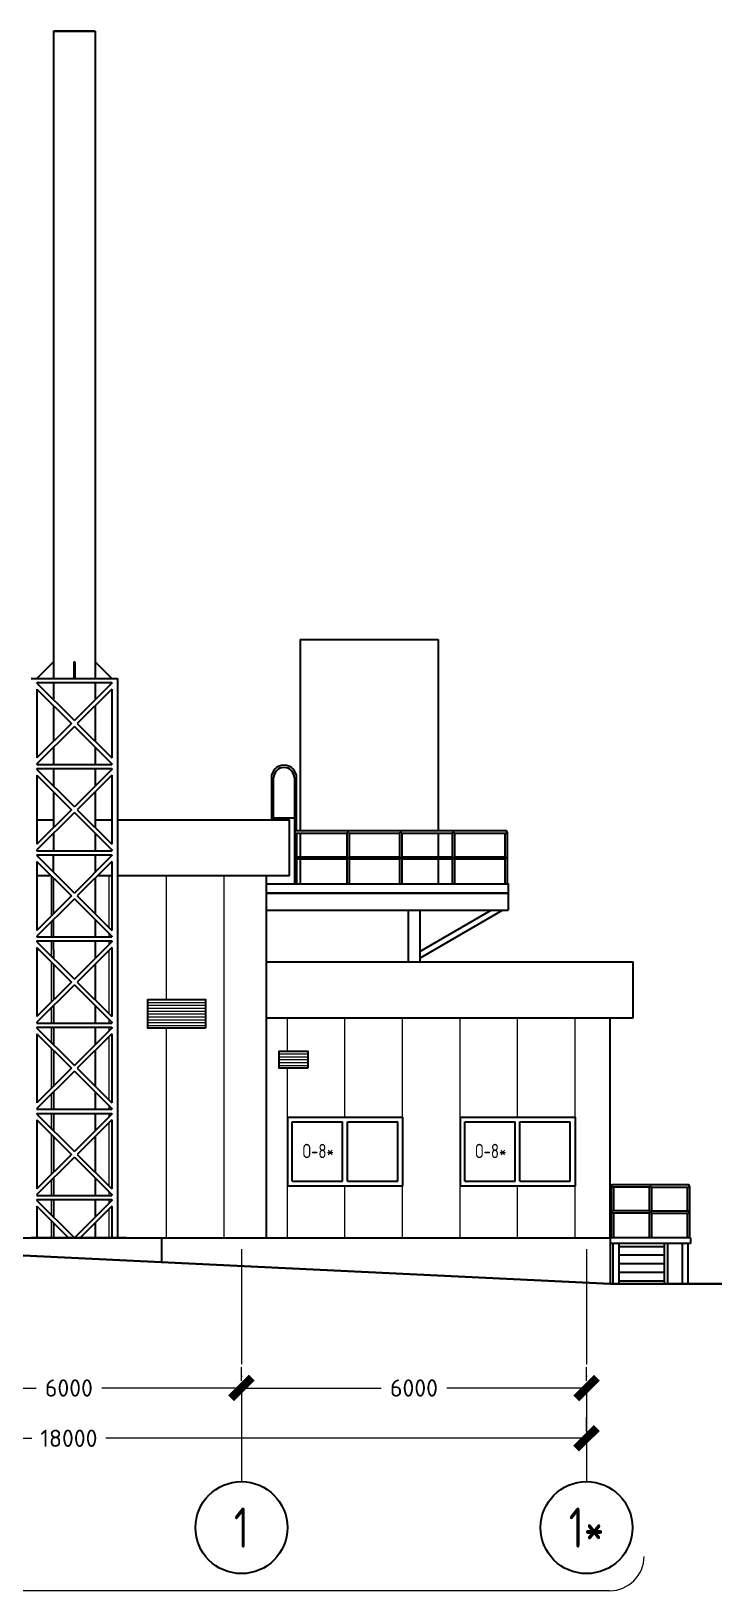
# Model space of a CAD drawing. Extents: x -965262 to 1142518, y -357520 to 71675.
# Drawn here: x -175801 to -169868, y -232865 to -219292 of the extents above; entities that cross this region are included whole.
import ezdxf

# ---------------------------------------------------------------- set-up
doc = ezdxf.new("R2010")
doc.units = 0
doc.header["$LTSCALE"] = 10
doc.linetypes.add('DOTE', pattern=[2.42, 2, -0.2, 0.02, -0.2])
doc.layers.get('0').update_dxf_attribs({"linetype": 'CONTINUOUS', "lineweight": 30})
doc.layers.get('Defpoints').update_dxf_attribs({"linetype": 'CONTINUOUS'})
doc.layers.add('DOTE', color=7, linetype='DOTE', lineweight=9)
doc.styles.add('GOST 2.304', font='isocpeur.ttf', dxfattribs={"width": 0.75, "height": 250})
doc.styles.get("Standard").update_dxf_attribs({"font": 'isocpeur.ttf', "height": 300})
doc.dimstyles.new('Standard_2', dxfattribs={"dimscale": 200, "dimtxt": 600, "dimasz": 1.8, "dimexe": 1.8, "dimexo": 0.625, "dimgap": 0.9, "dimtad": 0, "dimdec": 0, "dimzin": 0, "dimdsep": 46, "dimtxsty": 'Standard', "dimblk": 'ARCHTICK', "dimcen": 0.9, "dimclrd": 256, "dimclre": 256, "dimclrt": 256, "dimadec": 0, "dimazin": 0, "dimtfac": 1, "dimtdec": 0, "dimtofl": 0, "dimtmove": 0, "dimatfit": 3, "dimfxl": 1, "dimtolj": 1, "dimtzin": 0, "dimlwd": 15, "dimlwe": 15, "dimarcsym": 0})

# ---------------------------------------------------------------- blocks, each defined once
blk = doc.blocks.new('_ArchTick')
at = {"color": 0, "linetype": 'ByBlock', "lineweight": 0, "const_width": 0.4}
blk.add_lwpolyline([(-0.5, -0.5), (0.5, 0.5)], dxfattribs=at)
blk = doc.blocks.new('*D2589')
at = {"lineweight": 15, "transparency": 16777216}
for p, q in [((-138666, 69229), (-138666, 69464)), ((-132666, 69229), (-132666, 69464)), ((-138666, 69104), (-136236, 69104)), ((-132666, 69104), (-135096, 69104))]:
    blk.add_line(p, q, dxfattribs=at)
at = {"layer": 'Defpoints', "color": 0, "lineweight": 50, "transparency": 16777216}
for p in [(-138666, 69104), (-132666, 69104), (-132666, 69104)]:
    blk.add_point(p, dxfattribs=at)
at = {"lineweight": 15, "transparency": 16777216, "xscale": 360, "yscale": 360, "zscale": 360, "rotation": 180}
blk.add_blockref('_ArchTick', (-138666, 69104), dxfattribs=at)
at = {"lineweight": 15, "transparency": 16777216, "xscale": 360, "yscale": 360, "zscale": 360}
blk.add_blockref('_ArchTick', (-132666, 69104), dxfattribs=at)
at = {"lineweight": 15, "transparency": 16777216, "insert": (-135666, 69104), "char_height": 300, "attachment_point": 5}
blk.add_mtext('\\A1;6000', dxfattribs=at)
blk = doc.blocks.new('*D2590')
at = {"lineweight": 15, "transparency": 16777216}
for p, q in [((-132666, 69229), (-132666, 69464)), ((-126666, 69229), (-126666, 69464)), ((-132666, 69104), (-130236, 69104)), ((-126666, 69104), (-129096, 69104))]:
    blk.add_line(p, q, dxfattribs=at)
at = {"layer": 'Defpoints', "color": 0, "lineweight": 50, "transparency": 16777216}
for p in [(-132666, 69104), (-126666, 69104), (-126666, 69104)]:
    blk.add_point(p, dxfattribs=at)
at = {"lineweight": 15, "transparency": 16777216, "xscale": 360, "yscale": 360, "zscale": 360, "rotation": 180}
blk.add_blockref('_ArchTick', (-132666, 69104), dxfattribs=at)
at = {"lineweight": 15, "transparency": 16777216, "xscale": 360, "yscale": 360, "zscale": 360}
blk.add_blockref('_ArchTick', (-126666, 69104), dxfattribs=at)
at = {"lineweight": 15, "transparency": 16777216, "insert": (-129666, 69104), "char_height": 300, "attachment_point": 5}
blk.add_mtext('\\A1;6000', dxfattribs=at)
blk = doc.blocks.new('*D2591')
at = {"lineweight": 15, "transparency": 16777216}
for p, q in [((-144666, 68354), (-144666, 68589)), ((-126666, 68354), (-126666, 68589)), ((-144666, 68229), (-136311, 68229)), ((-126666, 68229), (-135021, 68229))]:
    blk.add_line(p, q, dxfattribs=at)
at = {"layer": 'Defpoints', "color": 0, "lineweight": 50, "transparency": 16777216}
for p in [(-144666, 68229), (-144666, 68229), (-126666, 68229)]:
    blk.add_point(p, dxfattribs=at)
at = {"lineweight": 15, "transparency": 16777216, "xscale": 360, "yscale": 360, "zscale": 360, "rotation": 180}
blk.add_blockref('_ArchTick', (-144666, 68229), dxfattribs=at)
at = {"lineweight": 15, "transparency": 16777216, "xscale": 360, "yscale": 360, "zscale": 360}
blk.add_blockref('_ArchTick', (-126666, 68229), dxfattribs=at)
at = {"lineweight": 15, "transparency": 16777216, "insert": (-135666, 68229), "char_height": 300, "attachment_point": 5}
blk.add_mtext('\\A1;18000', dxfattribs=at)
blk = doc.blocks.new('Фасад 12-1')
for p, q in [((-135210.9, 92719.6, -3250.5), (-135930.9, 92719.6, -3250.5)), ((-131643, 82129.6, -3250.5), (-129243, 82129.6, -3250.5)), ((-136220.9, 78994.7, -3250.5), (-135930.9, 78994.7, -3250.5)), ((-135210.9, 78994.7, -3250.5), (-134920.9, 78994.7, -3250.5)), ((-134820.9, 78994.7, -3250.5), (-131830.9, 78994.7, -3250.5)), ((-131830.9, 78024.7, -3250.5), (-131830.9, 78994.7, -3250.5)), ((-128065.9, 78799.6, -3250.5), (-131726.1, 78799.6, -3250.5)), ((-131726.1, 78759.6, -3250.5), (-130830.9, 78759.6, -3250.5)), ((-130790.9, 78759.6, -3250.5), (-129915.9, 78759.6, -3250.5)), ((-129875.9, 78759.6, -3250.5), (-129000.9, 78759.6, -3250.5)), ((-128960.9, 78759.6, -3250.5), (-128065.9, 78759.6, -3250.5)), ((-131706.1, 78349.6, -3250.5), (-130830.9, 78349.6, -3250.5)), ((-130830.9, 78309.6, -3250.5), (-131706.1, 78309.6, -3250.5)), ((-130790.9, 78349.6, -3250.5), (-129915.9, 78349.6, -3250.5)), ((-129915.9, 78309.6, -3250.5), (-130790.9, 78309.6, -3250.5)), ((-129875.9, 78349.6, -3250.5), (-129000.9, 78349.6, -3250.5)), ((-129000.9, 78309.6, -3250.5), (-129875.9, 78309.6, -3250.5)), ((-128960.9, 78349.6, -3250.5), (-128085.9, 78349.6, -3250.5)), ((-128085.9, 78309.6, -3250.5), (-128960.9, 78309.6, -3250.5)), ((-136220.9, 78024.7, -3250.5), (-135975.9, 78024.7, -3250.5)), ((-135165.9, 78024.7, -3250.5), (-134920.9, 78024.7, -3250.5)), ((-134820.9, 78024.7, -3250.5), (-131830.9, 78024.7, -3250.5)), ((-132230.9, 71719.6, -3250.5), (-132230.9, 78024.7, -3250.5)), ((-132231.1, 77719.6, -3250.5), (-128025.9, 77719.6, -3250.5)), ((-128025.9, 77719.6, -3250.5), (-128025.9, 77419.6, -3250.5)), ((-132231.1, 77419.6, -3250.5), (-128025.9, 77419.6, -3250.5)), ((-129765.9, 77419.6, -3250.5), (-129765.9, 76519.5, -3250.5)), ((-129565.9, 77419.6, -3250.5), (-129565.9, 76519.5, -3250.5)), ((-132231.1, 76519.4, -3250.5), (-125856.4, 76519.6, -3250.5)), ((-125856.4, 75549.6, -3250.5), (-125856.4, 76519.6, -3250.5)), ((-132231.1, 75549.4, -3250.5), (-125856.4, 75549.6, -3250.5)), ((-126255.9, 71719.6, -3250.5), (-126255.9, 75549.6, -3250.5)), ((-126255.9, 71719.6, -3250.5), (-126255.9, 75519.2, -3250.5)), ((-131865.9, 73819.6, -3250.5), (-131865.9, 72619.6, -3250.5)), ((-131865.9, 73819.6, -3250.5), (-131865.9, 72619.6, -3250.5)), ((-131865.9, 73819.6, -3250.5), (-131865.9, 72619.6, -3250.5)), ((-131865.9, 73819.6, -3250.5), (-131865.9, 72619.6, -3250.5)), ((-131865.9, 73819.6, -3250.5), (-131865.9, 72619.6, -3250.5)), ((-131783.4, 73737.1, -3250.5), (-130907.4, 73737.1, -3250.5)), ((-131783.4, 72702.1, -3250.5), (-131783.4, 73737.1, -3250.5)), ((-130907.4, 72702.1, -3250.5), (-130907.4, 73737.1, -3250.5)), ((-130824.4, 73737.1, -3250.5), (-129948.4, 73737.1, -3250.5)), ((-130824.4, 72702.1, -3250.5), (-130824.4, 73737.1, -3250.5)), ((-130824.4, 72702.1, -3250.5), (-130824.4, 73737.1, -3250.5)), ((-129948.4, 72702.1, -3250.5), (-129948.4, 73737.1, -3250.5)), ((-129865.9, 73819.6, -3250.5), (-129865.9, 72619.6, -3250.5)), ((-129865.9, 73819.6, -3250.5), (-129865.9, 72619.6, -3250.5)), ((-129865.9, 73819.6, -3250.5), (-129865.9, 72619.6, -3250.5)), ((-129865.9, 73819.6, -3250.5), (-129865.9, 72619.6, -3250.5)), ((-129865.9, 73819.6, -3250.5), (-129865.9, 72619.6, -3250.5)), ((-128865.9, 73819.6, -3250.5), (-128865.9, 72619.6, -3250.5)), ((-128865.9, 73819.6, -3250.5), (-128865.9, 72619.6, -3250.5)), ((-128865.9, 73819.6, -3250.5), (-128865.9, 72619.6, -3250.5)), ((-128865.9, 73819.6, -3250.5), (-128865.9, 72619.6, -3250.5)), ((-128865.9, 73819.6, -3250.5), (-128865.9, 72619.6, -3250.5)), ((-128783.4, 73737.1, -3250.5), (-127907.4, 73737.1, -3250.5)), ((-128783.4, 72702.1, -3250.5), (-128783.4, 73737.1, -3250.5)), ((-127907.4, 72702.1, -3250.5), (-127907.4, 73737.1, -3250.5)), ((-127824.4, 73737.1, -3250.5), (-126948.4, 73737.1, -3250.5)), ((-127824.4, 72702.1, -3250.5), (-127824.4, 73737.1, -3250.5)), ((-127824.4, 72702.1, -3250.5), (-127824.4, 73737.1, -3250.5)), ((-126948.4, 72702.1, -3250.5), (-126948.4, 73737.1, -3250.5)), ((-126865.9, 73819.6, -3250.5), (-126865.9, 72619.6, -3250.5)), ((-126865.9, 73819.6, -3250.5), (-126865.9, 72619.6, -3250.5)), ((-126865.9, 73819.6, -3250.5), (-126865.9, 72619.6, -3250.5)), ((-126865.9, 73819.6, -3250.5), (-126865.9, 72619.6, -3250.5)), ((-126865.9, 73819.6, -3250.5), (-126865.9, 72619.6, -3250.5)), ((-129948.4, 72619.6, -3250.5), (-131865.9, 72619.6, -3250.5)), ((-129948.4, 72619.6, -3250.5), (-131865.9, 72619.6, -3250.5)), ((-129948.4, 72619.6, -3250.5), (-131865.9, 72619.6, -3250.5)), ((-129948.4, 72619.6, -3250.5), (-131865.9, 72619.6, -3250.5)), ((-129948.4, 72619.6, -3250.5), (-131865.9, 72619.6, -3250.5)), ((-131775.8, 72619.6, -3250.5), (-131865.9, 72619.6, -3250.5)), ((-129948.4, 72619.6, -3250.5), (-131865.9, 72619.6, -3250.5)), ((-129948.4, 72619.6, -3250.5), (-131865.9, 72619.6, -3250.5)), ((-129865.9, 72619.6, -3250.5), (-131865.9, 72619.6, -3250.5)), ((-131783.4, 72702.1, -3250.5), (-130907.4, 72702.1, -3250.5)), ((-130824.4, 72702.1, -3250.5), (-129948.4, 72702.1, -3250.5)), ((-126948.4, 72619.6, -3250.5), (-128865.9, 72619.6, -3250.5)), ((-126948.4, 72619.6, -3250.5), (-128865.9, 72619.6, -3250.5)), ((-126948.4, 72619.6, -3250.5), (-128865.9, 72619.6, -3250.5)), ((-126948.4, 72619.6, -3250.5), (-128865.9, 72619.6, -3250.5)), ((-126948.4, 72619.6, -3250.5), (-128865.9, 72619.6, -3250.5)), ((-128775.8, 72619.6, -3250.5), (-128865.9, 72619.6, -3250.5)), ((-126948.4, 72619.6, -3250.5), (-128865.9, 72619.6, -3250.5)), ((-126948.4, 72619.6, -3250.5), (-128865.9, 72619.6, -3250.5)), ((-126865.9, 72619.6, -3250.5), (-128865.9, 72619.6, -3250.5)), ((-128783.4, 72702.1, -3250.5), (-127907.4, 72702.1, -3250.5)), ((-127824.4, 72702.1, -3250.5), (-126948.4, 72702.1, -3250.5)), ((-124895.9, 72639.6, -3250.5), (-126215.9, 72639.6, -3250.5)), ((-138913.9, 71719.6, -3250.5), (-126255.9, 71719.6, -3250.5)), ((-124855.9, 71719.6, -3250.5), (-126255.9, 71719.6, -3250.5)), ((-124855.9, 71719.6, -3250.5), (-124855.9, 71619.6, -3250.5)), ((-124855.9, 71619.6, -3250.5), (-126255.9, 71619.6, -3250.5)), ((-126205.9, 71619.6, -3250.5), (-126205.9, 70919.6, -3250.5)), ((-126105.9, 71619.6, -3250.5), (-126105.9, 70919.6, -3250.5)), ((-125315.9, 71619.6, -3250.5), (-125315.9, 70919.6, -3250.5)), ((-125255.9, 71619.6, -3250.5), (-125255.9, 70919.6, -3250.5)), ((-125005.9, 71619.6, -3250.5), (-125005.9, 70919.6, -3250.5)), ((-124905.9, 71619.6, -3250.5), (-124905.9, 70919.6, -3250.5))]:
    blk.add_line(p, q)
at = {"color": 0, "ltscale": 2}
for p, q in [((-135930.9, 92719.6, -3250.5), (-135930.9, 81454.6, -3250.5)), ((-135210.9, 92719.6, -3250.5), (-135210.9, 81454.6, -3250.5)), ((-135930.9, 81384.6, -3250.5), (-135930.9, 81079.6, -3250.5)), ((-135210.9, 81384.6, -3250.5), (-135210.9, 81079.7, -3250.5)), ((-135930.9, 80979.7, -3250.5), (-135930.9, 80359.7, -3250.5)), ((-135210.9, 80979.6, -3250.5), (-135210.9, 80359.6, -3250.5)), ((-135930.9, 80259.6, -3250.5), (-135930.9, 79954.6, -3250.5)), ((-135210.9, 80259.6, -3250.5), (-135210.9, 79954.6, -3250.5)), ((-135930.9, 79884.6, -3250.5), (-135930.9, 79579.6, -3250.5)), ((-135210.9, 79884.6, -3250.5), (-135210.9, 79579.6, -3250.5)), ((-135930.9, 79479.6, -3250.5), (-135930.9, 78859.6, -3250.5)), ((-135210.9, 79479.6, -3250.5), (-135210.9, 78859.6, -3250.5)), ((-135930.9, 78759.6, -3250.5), (-135930.9, 78454.6, -3250.5)), ((-135210.9, 78759.6, -3250.5), (-135210.9, 78454.6, -3250.5)), ((-135210.9, 78384.6, -3250.5), (-135210.9, 78079.6, -3250.5)), ((-135210.9, 77979.6, -3250.5), (-135210.9, 77359.6, -3250.5)), ((-135210.9, 77259.6, -3250.5), (-135210.9, 76954.6, -3250.5)), ((-135210.9, 76884.6, -3250.5), (-135210.9, 76579.6, -3250.5)), ((-135930.9, 76732.1, -3250.5), (-135930.9, 76579.6, -3250.5)), ((-135930.9, 76479.6, -3250.5), (-135930.9, 75859.6, -3250.5)), ((-135210.9, 76479.6, -3250.5), (-135210.9, 75859.6, -3250.5)), ((-135930.9, 75759.6, -3250.5), (-135930.9, 75454.6, -3250.5)), ((-135210.9, 75759.6, -3250.5), (-135210.9, 75454.6, -3250.5)), ((-135930.9, 75384.6, -3250.5), (-135930.9, 75079.6, -3250.5)), ((-135210.9, 75384.6, -3250.5), (-135210.9, 75079.6, -3250.5)), ((-135930.9, 74979.6, -3250.5), (-135930.9, 74359.6, -3250.5)), ((-135210.9, 74979.6, -3250.5), (-135210.9, 74359.6, -3250.5)), ((-135930.9, 74259.6, -3250.5), (-135930.9, 73954.6, -3250.5)), ((-135210.9, 74259.6, -3250.5), (-135210.9, 73954.6, -3250.5)), ((-135930.9, 73884.6, -3250.5), (-135930.9, 73579.6, -3250.5)), ((-135210.9, 73884.6, -3250.5), (-135210.9, 73579.6, -3250.5)), ((-135930.9, 73479.6, -3250.5), (-135930.9, 72859.6, -3250.5)), ((-135210.9, 73479.6, -3250.5), (-135210.9, 72859.6, -3250.5)), ((-135930.9, 72759.6, -3250.5), (-135930.9, 72454.6, -3250.5)), ((-135210.9, 72759.6, -3250.5), (-135210.9, 72454.6, -3250.5)), ((-135930.9, 72384.6, -3250.5), (-135930.9, 72079.6, -3250.5)), ((-135210.9, 72384.6, -3250.5), (-135210.9, 72079.6, -3250.5)), ((-135930.9, 71979.6, -3250.5), (-135930.9, 71719.6, -3250.5)), ((-135210.9, 71979.6, -3250.5), (-135210.9, 71719.6, -3250.5))]:
    blk.add_line(p, q, dxfattribs=at)
at = {"color": 0}
blk.add_line((-135930.9, 92719.6, -3250.5), (-135210.9, 92719.6, -3250.5), dxfattribs=at)
at = {"ltscale": 100}
for p, q in [((-131643, 82129.6, -3250.5), (-131643, 78799.6, -3250.5)), ((-129243, 82129.6, -3250.5), (-129243, 78799.6, -3250.5)), ((-131746.1, 79024.6, -3250.5), (-132106.1, 79024.6, -3250.5)), ((-131746.1, 79019.6, -3250.5), (-132106.1, 79019.6, -3250.5)), ((-131643, 78759.6, -3250.5), (-131643, 78349.6, -3250.5)), ((-129243, 78759.6, -3250.5), (-129243, 78349.6, -3250.5)), ((-131643, 78309.6, -3250.5), (-131643, 77879.6, -3250.5)), ((-129243, 78309.6, -3250.5), (-129243, 77879.6, -3250.5)), ((-129565.9, 76588.3, -3250.5), (-128125.9, 77419.6, -3250.5)), ((-129565.9, 76703.7, -3250.5), (-128325.9, 77419.6, -3250.5)), ((-134056.1, 71719.6, -3250.5), (-134056.1, 71296.8, -3250.5)), ((-126255.9, 71719.6, -3250.5), (-126255.9, 70919.6, -3250.5))]:
    blk.add_line(p, q, dxfattribs=at)
at = {"color": 7}
for p, q in [((-136220.9, 81454.6, -3250.5), (-135930.9, 81744.6, -3250.5)), ((-135580.9, 81744.6, -3250.5), (-135560.9, 81744.6, -3250.5)), ((-135580.9, 81744.6, -3250.5), (-135580.9, 81454.7, -3250.5)), ((-135560.9, 81744.6, -3250.5), (-135560.9, 81454.7, -3250.5)), ((-134920.9, 81454.7, -3250.5), (-135210.9, 81744.6, -3250.5))]:
    blk.add_line(p, q, dxfattribs=at)
at = {"color": 7, "ltscale": 0.3}
for p, q in [((-136320.9, 81454.6, -3250.5), (-134820.9, 81454.6, -3250.5)), ((-136220.9, 81384.6, -3250.5), (-134920.9, 81384.6, -3250.5)), ((-136220.9, 79954.6, -3250.5), (-134920.9, 79954.6, -3250.5)), ((-136220.9, 79884.6, -3250.5), (-134920.9, 79884.6, -3250.5)), ((-136220.9, 78454.6, -3250.5), (-134920.9, 78454.6, -3250.5)), ((-136220.9, 78384.6, -3250.5), (-134920.9, 78384.6, -3250.5)), ((-136220.9, 76954.6, -3250.5), (-134920.9, 76954.6, -3250.5)), ((-136220.9, 76884.6, -3250.5), (-134920.9, 76884.6, -3250.5)), ((-136220.9, 75454.6, -3250.5), (-134920.9, 75454.6, -3250.5)), ((-136220.9, 75384.6, -3250.5), (-134920.9, 75384.6, -3250.5)), ((-136220.9, 73954.6, -3250.5), (-134920.9, 73954.6, -3250.5)), ((-136220.9, 73884.6, -3250.5), (-134920.9, 73884.6, -3250.5)), ((-136220.9, 72454.6, -3250.5), (-134920.9, 72454.6, -3250.5)), ((-136220.9, 72384.6, -3250.5), (-134920.9, 72384.6, -3250.5))]:
    blk.add_line(p, q, dxfattribs=at)
at = {"color": 7, "ltscale": 100}
for p, q in [((-134820.9, 81454.6, -3250.5), (-134820.9, 71719.6, -3250.5)), ((-136220.9, 81384.6, -3250.5), (-136220.9, 81369.6, -3250.5)), ((-136220.9, 81369.6, -3250.5), (-135570.9, 80719.7, -3250.5)), ((-136220.9, 81269.7, -3250.5), (-136220.9, 80069.7, -3250.5)), ((-136220.9, 81269.7, -3250.5), (-135620.9, 80669.7, -3250.5)), ((-134920.9, 81369.7, -3250.5), (-135570.9, 80719.7, -3250.5)), ((-134920.9, 81269.6, -3250.5), (-135520.9, 80669.6, -3250.5)), ((-134920.9, 81384.6, -3250.5), (-134920.9, 81369.7, -3250.5)), ((-134920.9, 81269.6, -3250.5), (-134920.9, 80069.6, -3250.5)), ((-135620.9, 80669.7, -3250.5), (-136220.9, 80069.7, -3250.5)), ((-135520.9, 80669.6, -3250.5), (-134920.9, 80069.6, -3250.5)), ((-135570.9, 80619.6, -3250.5), (-136220.9, 79969.6, -3250.5)), ((-135570.9, 80619.6, -3250.5), (-134920.9, 79969.6, -3250.5)), ((-136220.9, 79969.6, -3250.5), (-136220.9, 79954.6, -3250.5)), ((-136220.9, 79884.6, -3250.5), (-136220.9, 79869.6, -3250.5)), ((-136220.9, 79869.6, -3250.5), (-135570.9, 79219.6, -3250.5)), ((-134920.9, 79869.6, -3250.5), (-135570.9, 79219.6, -3250.5)), ((-134920.9, 79969.6, -3250.5), (-134920.9, 79954.6, -3250.5)), ((-134920.9, 79884.6, -3250.5), (-134920.9, 79869.6, -3250.5)), ((-136220.9, 79769.6, -3250.5), (-136220.9, 78569.6, -3250.5)), ((-136220.9, 79769.6, -3250.5), (-135620.9, 79169.6, -3250.5)), ((-134920.9, 79769.6, -3250.5), (-135520.9, 79169.6, -3250.5)), ((-134920.9, 79769.6, -3250.5), (-134920.9, 78569.6, -3250.5)), ((-135620.9, 79169.6, -3250.5), (-136220.9, 78569.6, -3250.5)), ((-135570.9, 79119.6, -3250.5), (-136220.9, 78469.6, -3250.5)), ((-135570.9, 79119.6, -3250.5), (-134920.9, 78469.6, -3250.5)), ((-135520.9, 79169.6, -3250.5), (-134920.9, 78569.6, -3250.5)), ((-136220.9, 78469.6, -3250.5), (-136220.9, 78454.6, -3250.5)), ((-134920.9, 78469.6, -3250.5), (-134920.9, 78454.6, -3250.5)), ((-136220.9, 78384.6, -3250.5), (-136220.9, 78369.6, -3250.5)), ((-136220.9, 78369.6, -3250.5), (-135570.9, 77719.6, -3250.5)), ((-136220.9, 78269.6, -3250.5), (-136220.9, 77069.6, -3250.5)), ((-136220.9, 78269.6, -3250.5), (-135620.9, 77669.6, -3250.5)), ((-134920.9, 78369.6, -3250.5), (-135570.9, 77719.6, -3250.5)), ((-134920.9, 78269.6, -3250.5), (-135520.9, 77669.6, -3250.5)), ((-134920.9, 78384.6, -3250.5), (-134920.9, 78369.6, -3250.5)), ((-134920.9, 78269.6, -3250.5), (-134920.9, 77069.6, -3250.5)), ((-135620.9, 77669.6, -3250.5), (-136220.9, 77069.6, -3250.5)), ((-135520.9, 77669.6, -3250.5), (-134920.9, 77069.6, -3250.5)), ((-135570.9, 77619.6, -3250.5), (-136220.9, 76969.6, -3250.5)), ((-135570.9, 77619.6, -3250.5), (-134920.9, 76969.6, -3250.5)), ((-136220.9, 76969.6, -3250.5), (-136220.9, 76954.6, -3250.5)), ((-136220.9, 76884.6, -3250.5), (-136220.9, 76869.6, -3250.5)), ((-136220.9, 76869.6, -3250.5), (-135570.9, 76219.6, -3250.5)), ((-134920.9, 76869.6, -3250.5), (-135570.9, 76219.6, -3250.5)), ((-134920.9, 76969.6, -3250.5), (-134920.9, 76954.6, -3250.5)), ((-134920.9, 76884.6, -3250.5), (-134920.9, 76869.6, -3250.5)), ((-136220.9, 76769.6, -3250.5), (-136220.9, 75569.6, -3250.5)), ((-136220.9, 76769.6, -3250.5), (-135620.9, 76169.6, -3250.5)), ((-134920.9, 76769.6, -3250.5), (-135520.9, 76169.6, -3250.5)), ((-134920.9, 76769.6, -3250.5), (-134920.9, 75569.6, -3250.5)), ((-135620.9, 76169.6, -3250.5), (-136220.9, 75569.6, -3250.5)), ((-135570.9, 76119.6, -3250.5), (-136220.9, 75469.6, -3250.5)), ((-135570.9, 76119.6, -3250.5), (-134920.9, 75469.6, -3250.5)), ((-135520.9, 76169.6, -3250.5), (-134920.9, 75569.6, -3250.5)), ((-136220.9, 75469.6, -3250.5), (-136220.9, 75454.6, -3250.5)), ((-134920.9, 75469.6, -3250.5), (-134920.9, 75454.6, -3250.5)), ((-136220.9, 75384.6, -3250.5), (-136220.9, 75369.6, -3250.5)), ((-136220.9, 75369.6, -3250.5), (-135570.9, 74719.6, -3250.5)), ((-136220.9, 75269.6, -3250.5), (-136220.9, 74069.6, -3250.5)), ((-136220.9, 75269.6, -3250.5), (-135620.9, 74669.6, -3250.5)), ((-134920.9, 75369.6, -3250.5), (-135570.9, 74719.6, -3250.5)), ((-134920.9, 75269.6, -3250.5), (-135520.9, 74669.6, -3250.5)), ((-134920.9, 75384.6, -3250.5), (-134920.9, 75369.6, -3250.5)), ((-134920.9, 75269.6, -3250.5), (-134920.9, 74069.6, -3250.5)), ((-135620.9, 74669.6, -3250.5), (-136220.9, 74069.6, -3250.5)), ((-135520.9, 74669.6, -3250.5), (-134920.9, 74069.6, -3250.5)), ((-135570.9, 74619.6, -3250.5), (-136220.9, 73969.6, -3250.5)), ((-135570.9, 74619.6, -3250.5), (-134920.9, 73969.6, -3250.5)), ((-136220.9, 73969.6, -3250.5), (-136220.9, 73954.6, -3250.5)), ((-136220.9, 73884.6, -3250.5), (-136220.9, 73869.6, -3250.5)), ((-136220.9, 73869.6, -3250.5), (-135570.9, 73219.6, -3250.5)), ((-134920.9, 73869.6, -3250.5), (-135570.9, 73219.6, -3250.5)), ((-134920.9, 73969.6, -3250.5), (-134920.9, 73954.6, -3250.5)), ((-134920.9, 73884.6, -3250.5), (-134920.9, 73869.6, -3250.5)), ((-136220.9, 73769.6, -3250.5), (-136220.9, 72569.6, -3250.5)), ((-136220.9, 73769.6, -3250.5), (-135620.9, 73169.6, -3250.5)), ((-134920.9, 73769.6, -3250.5), (-135520.9, 73169.6, -3250.5)), ((-134920.9, 73769.6, -3250.5), (-134920.9, 72569.6, -3250.5)), ((-135620.9, 73169.6, -3250.5), (-136220.9, 72569.6, -3250.5)), ((-135570.9, 73119.6, -3250.5), (-136220.9, 72469.6, -3250.5)), ((-135570.9, 73119.6, -3250.5), (-134920.9, 72469.6, -3250.5)), ((-135520.9, 73169.6, -3250.5), (-134920.9, 72569.6, -3250.5)), ((-136220.9, 72469.6, -3250.5), (-136220.9, 72454.6, -3250.5)), ((-136220.9, 72384.6, -3250.5), (-136220.9, 72369.6, -3250.5)), ((-136220.9, 72369.6, -3250.5), (-135570.9, 71719.6, -3250.5)), ((-136220.9, 72269.6, -3250.5), (-136220.9, 71719.6, -3250.5)), ((-136220.9, 72269.6, -3250.5), (-135670.9, 71719.6, -3250.5)), ((-134920.9, 72369.6, -3250.5), (-135570.9, 71719.6, -3250.5)), ((-134920.9, 72269.6, -3250.5), (-135470.9, 71719.6, -3250.5)), ((-134920.9, 72469.6, -3250.5), (-134920.9, 72454.6, -3250.5)), ((-134920.9, 72384.6, -3250.5), (-134920.9, 72369.6, -3250.5)), ((-134920.9, 72269.6, -3250.5), (-134920.9, 71719.6, -3250.5))]:
    blk.add_line(p, q, dxfattribs=at)
at = {"ltscale": 15}
for p, q in [((-132146.1, 79724.6, -3250.5), (-132146.1, 78994.7, -3250.5)), ((-132106.1, 78994.7, -3250.5), (-132106.1, 79724.6, -3250.5)), ((-131746.1, 79724.6, -3250.5), (-131746.1, 77879.6, -3250.5)), ((-131706.1, 78799.6, -3250.5), (-131706.1, 79724.6, -3250.5)), ((-131706.1, 78759.6, -3250.5), (-131706.1, 78349.6, -3250.5)), ((-130830.9, 78759.6, -3250.5), (-130810.9, 78779.6, -3250.5)), ((-130830.9, 78759.6, -3250.5), (-130830.9, 78349.6, -3250.5)), ((-130790.9, 78759.6, -3250.5), (-130810.9, 78779.6, -3250.5)), ((-130790.9, 78759.6, -3250.5), (-130790.9, 78349.6, -3250.5)), ((-129915.9, 78759.6, -3250.5), (-129895.9, 78779.6, -3250.5)), ((-129915.9, 78759.6, -3250.5), (-129915.9, 78349.6, -3250.5)), ((-129875.9, 78759.6, -3250.5), (-129895.9, 78779.6, -3250.5)), ((-129875.9, 78759.6, -3250.5), (-129875.9, 78349.6, -3250.5)), ((-129000.9, 78759.6, -3250.5), (-128980.9, 78779.6, -3250.5)), ((-129000.9, 78759.6, -3250.5), (-129000.9, 78349.6, -3250.5)), ((-128960.9, 78759.6, -3250.5), (-128980.9, 78779.6, -3250.5)), ((-128960.9, 78759.6, -3250.5), (-128960.9, 78349.6, -3250.5)), ((-128085.9, 78759.6, -3250.5), (-128085.9, 78349.6, -3250.5)), ((-128045.9, 78779.6, -3250.5), (-128045.9, 77879.6, -3250.5)), ((-131706.1, 78349.6, -3250.5), (-131726.1, 78329.6, -3250.5)), ((-131706.1, 78309.6, -3250.5), (-131726.1, 78329.6, -3250.5)), ((-131706.1, 78309.6, -3250.5), (-131706.1, 77879.6, -3250.5)), ((-130830.9, 78349.6, -3250.5), (-130810.9, 78329.6, -3250.5)), ((-130830.9, 78309.6, -3250.5), (-130810.9, 78329.6, -3250.5)), ((-130830.9, 78309.6, -3250.5), (-130830.9, 77879.6, -3250.5)), ((-130790.9, 78349.6, -3250.5), (-130810.9, 78329.6, -3250.5)), ((-130790.9, 78309.6, -3250.5), (-130810.9, 78329.6, -3250.5)), ((-130790.9, 78309.6, -3250.5), (-130790.9, 77879.6, -3250.5)), ((-129915.9, 78349.6, -3250.5), (-129895.9, 78329.6, -3250.5)), ((-129915.9, 78309.6, -3250.5), (-129895.9, 78329.6, -3250.5)), ((-129915.9, 78309.6, -3250.5), (-129915.9, 77879.6, -3250.5)), ((-129875.9, 78349.6, -3250.5), (-129895.9, 78329.6, -3250.5)), ((-129875.9, 78309.6, -3250.5), (-129895.9, 78329.6, -3250.5)), ((-129875.9, 78309.6, -3250.5), (-129875.9, 77879.6, -3250.5)), ((-129000.9, 78349.6, -3250.5), (-128980.9, 78329.6, -3250.5)), ((-129000.9, 78309.6, -3250.5), (-128980.9, 78329.6, -3250.5)), ((-129000.9, 78309.6, -3250.5), (-129000.9, 77879.6, -3250.5)), ((-128960.9, 78349.6, -3250.5), (-128980.9, 78329.6, -3250.5)), ((-128960.9, 78309.6, -3250.5), (-128980.9, 78329.6, -3250.5)), ((-128960.9, 78309.6, -3250.5), (-128960.9, 77879.6, -3250.5)), ((-128085.9, 78349.6, -3250.5), (-128065.9, 78329.6, -3250.5)), ((-128085.9, 78309.6, -3250.5), (-128065.9, 78329.6, -3250.5)), ((-128085.9, 78309.6, -3250.5), (-128085.9, 77879.6, -3250.5)), ((-126235.9, 72619.6, -3250.5), (-126235.9, 71719.6, -3250.5)), ((-125575.9, 72599.6, -3250.5), (-126215.9, 72599.6, -3250.5)), ((-126195.9, 72599.6, -3250.5), (-126195.9, 72189.6, -3250.5)), ((-125745.9, 72599.6, -3250.5), (-126155.9, 72599.6, -3250.5)), ((-125555.9, 72619.6, -3250.5), (-125575.9, 72599.6, -3250.5)), ((-125575.9, 72599.6, -3250.5), (-125575.9, 72189.6, -3250.5)), ((-125555.9, 72619.6, -3250.5), (-125535.9, 72599.6, -3250.5)), ((-125535.9, 72599.6, -3250.5), (-124895.9, 72599.6, -3250.5)), ((-125535.9, 72599.6, -3250.5), (-125535.9, 72189.6, -3250.5)), ((-125535.9, 72599.6, -3250.5), (-125295.9, 72599.6, -3250.5)), ((-124915.9, 72599.6, -3250.5), (-124915.9, 72189.6, -3250.5)), ((-124875.9, 72619.6, -3250.5), (-124875.9, 71719.6, -3250.5)), ((-125575.9, 72189.6, -3250.5), (-126215.9, 72189.6, -3250.5)), ((-125575.9, 72149.6, -3250.5), (-126215.9, 72149.6, -3250.5)), ((-126195.9, 72149.6, -3250.5), (-126195.9, 71719.6, -3250.5)), ((-125575.9, 72189.6, -3250.5), (-125535.9, 72149.6, -3250.5)), ((-125575.9, 72149.6, -3250.5), (-125535.9, 72189.6, -3250.5)), ((-125575.9, 72149.6, -3250.5), (-125575.9, 71719.6, -3250.5)), ((-125535.9, 72189.6, -3250.5), (-124895.9, 72189.6, -3250.5)), ((-125535.9, 72149.6, -3250.5), (-125535.9, 71719.6, -3250.5)), ((-125535.9, 72149.6, -3250.5), (-124895.9, 72149.6, -3250.5)), ((-124915.9, 72149.6, -3250.5), (-124915.9, 71719.6, -3250.5)), ((-126105.9, 71569.6, -3250.5), (-125315.9, 71569.6, -3250.5)), ((-126105.9, 71419.6, -3250.5), (-125315.9, 71419.6, -3250.5)), ((-126105.9, 71269.6, -3250.5), (-125315.9, 71269.6, -3250.5)), ((-126105.9, 71119.6, -3250.5), (-125315.9, 71119.6, -3250.5)), ((-126105.9, 70969.6, -3250.5), (-125315.9, 70969.6, -3250.5))]:
    blk.add_line(p, q, dxfattribs=at)
at = {"ltscale": 10}
for p, q in [((-135930.9, 78079.6, -3250.5), (-135930.9, 78384.6, -3250.5)), ((-135930.9, 77359.6, -3250.5), (-135930.9, 77979.6, -3250.5)), ((-135930.9, 76954.6, -3250.5), (-135930.9, 77259.6, -3250.5)), ((-135930.9, 76733.7, -3250.5), (-135930.9, 76884.6, -3250.5)), ((-136220.9, 76733.7, -3250.5), (-136185, 76733.7, -3250.5))]:
    blk.add_line(p, q, dxfattribs=at)
at = {"lineweight": 15, "ltscale": 100}
for p, q in [((-135966.4, 77324.2, -3250.5), (-135966.4, 78015.1, -3250.5)), ((-134966.4, 77115.1, -3250.5), (-134966.4, 78024.7, -3250.5)), ((-133966.4, 75864.6, -3250.5), (-133966.4, 78024.7, -3250.5)), ((-132966.4, 71719.6, -3250.5), (-132966.4, 78024.7, -3250.5)), ((-135966.4, 76954.6, -3250.5), (-135966.4, 77224.2, -3250.5)), ((-135966.4, 76615.1, -3250.5), (-135966.4, 76884.6, -3250.5)), ((-134966.4, 76954.6, -3250.5), (-134966.4, 77015.1, -3250.5)), ((-134966.4, 76824.2, -3250.5), (-134966.4, 76884.6, -3250.5)), ((-134966.4, 75615.1, -3250.5), (-134966.4, 76724.2, -3250.5)), ((-135966.4, 75824.2, -3250.5), (-135966.4, 76515.1, -3250.5)), ((-135966.4, 75454.6, -3250.5), (-135966.4, 75724.2, -3250.5)), ((-135966.4, 75115.1, -3250.5), (-135966.4, 75384.6, -3250.5)), ((-134966.4, 74115.1, -3250.5), (-134966.4, 75224.2, -3250.5)), ((-133966.4, 71719.6, -3250.5), (-133966.4, 75364.6, -3250.5)), ((-135966.4, 74324.2, -3250.5), (-135966.4, 75015.1, -3250.5)), ((-135966.4, 73954.6, -3250.5), (-135966.4, 74224.2, -3250.5)), ((-135966.4, 73615.1, -3250.5), (-135966.4, 73884.6, -3250.5)), ((-134966.4, 73954.6, -3250.5), (-134966.4, 74015.1, -3250.5)), ((-134966.4, 73824.2, -3250.5), (-134966.4, 73884.6, -3250.5)), ((-134966.4, 72615.1, -3250.5), (-134966.4, 73724.2, -3250.5)), ((-135966.4, 72824.2, -3250.5), (-135966.4, 73515.1, -3250.5)), ((-135966.4, 72454.6, -3250.5), (-135966.4, 72724.2, -3250.5)), ((-134966.4, 72454.6, -3250.5), (-134966.4, 72515.1, -3250.5)), ((-135966.4, 72115.1, -3250.5), (-135966.4, 72384.6, -3250.5)), ((-134966.4, 72324.2, -3250.5), (-134966.4, 72384.6, -3250.5)), ((-134966.4, 71719.6, -3250.5), (-134966.4, 72224.2, -3250.5)), ((-135966.4, 71719.6, -3250.5), (-135966.4, 72015.1, -3250.5))]:
    blk.add_line(p, q, dxfattribs=at)
at = {"lineweight": 15}
for p, q in [((-134291.1, 75814.6, -3250.5), (-133291.1, 75814.6, -3250.5)), ((-134291.1, 75764.6, -3250.5), (-133291.1, 75764.6, -3250.5)), ((-134291.1, 75714.6, -3250.5), (-133291.1, 75714.6, -3250.5)), ((-134291.1, 75664.6, -3250.5), (-133291.1, 75664.6, -3250.5)), ((-134291.1, 75614.6, -3250.5), (-133291.1, 75614.6, -3250.5)), ((-134291.1, 75564.6, -3250.5), (-133291.1, 75564.6, -3250.5)), ((-134291.1, 75514.6, -3250.5), (-133291.1, 75514.6, -3250.5)), ((-134291.1, 75464.6, -3250.5), (-133291.1, 75464.6, -3250.5)), ((-131865.9, 74969.6, -3250.5), (-131865.9, 75549.4, -3250.5)), ((-130865.9, 73819.6, -3250.5), (-130865.9, 75549.4, -3250.5)), ((-129865.9, 71719.6, -3250.5), (-129865.9, 75549.4, -3250.5)), ((-128865.9, 71719.6, -3250.5), (-128865.9, 75549.4, -3250.5)), ((-127865.9, 73819.6, -3250.5), (-127865.9, 75549.4, -3250.5)), ((-126865.9, 71719.6, -3250.5), (-126865.9, 75549.4, -3250.5)), ((-134291.1, 75414.6, -3250.5), (-133291.1, 75414.6, -3250.5)), ((-132011.4, 74969.6, -3250.5), (-131511.4, 74969.6, -3250.5)), ((-132011.4, 74919.6, -3250.5), (-131511.4, 74919.6, -3250.5)), ((-132011.4, 74869.6, -3250.5), (-131511.4, 74869.6, -3250.5)), ((-132011.4, 74819.6, -3250.5), (-131511.4, 74819.6, -3250.5)), ((-132011.4, 74769.6, -3250.5), (-131511.4, 74769.6, -3250.5)), ((-132011.4, 74719.6, -3250.5), (-131511.4, 74719.6, -3250.5)), ((-131865.9, 71719.6, -3250.5), (-131865.9, 74669.6, -3250.5)), ((-130865.9, 71719.6, -3250.5), (-130865.9, 72619.6, -3250.5)), ((-127865.9, 71719.6, -3250.5), (-127865.9, 72619.6, -3250.5)), ((-126265.9, 65574.2, -3250.5), (-152565.9, 65574.2, -3250.5))]:
    blk.add_line(p, q, dxfattribs=at)
at = {"lineweight": 0, "ltscale": 100}
for p, q in [((-134966.4, 75454.6, -3250.5), (-134966.4, 75515.1, -3250.5)), ((-134966.4, 75324.2, -3250.5), (-134966.4, 75384.6, -3250.5))]:
    blk.add_line(p, q, dxfattribs=at)
at = {"ltscale": 0.3}
for p, q in [((-131865.9, 73819.6, -3250.5), (-129865.9, 73819.6, -3250.5)), ((-128865.9, 73819.6, -3250.5), (-126865.9, 73819.6, -3250.5)), ((-134670.9, 71719.6, -3250.5), (-136320.9, 71719.6, -3250.5))]:
    blk.add_line(p, q, dxfattribs=at)
at = {"lineweight": 35}
blk.add_line((-138766.4, 71519.6, -3250.5), (-126255.9, 70919.6, -3250.5), dxfattribs=at)
at = {"lineweight": 35, "ltscale": 15}
blk.add_line((-126255.9, 70919.6, -3250.5), (-109132.8, 70919.6, -3250.5), dxfattribs=at)
at = {"elevation": -3250.5}
for points in [[(-128025.9, 77719.6), (-132231.1, 77719.6), (-132231.1, 77879.6), (-128025.9, 77879.6)], [(-133291.1, 75364.6), (-134291.1, 75364.6), (-134291.1, 75864.6), (-133291.1, 75864.6)], [(-131511.4, 74669.6), (-132011.4, 74669.6), (-132011.4, 74969.6), (-131511.4, 74969.6)]]:
    blk.add_lwpolyline(points, close=True, dxfattribs=at)
at = {"ltscale": 100}
for radius in [220, 180]:
    blk.add_arc((-131926.1, 79724.6, -3250.5), radius, 0, 180, dxfattribs=at)
at = {"ltscale": 15}
for centre, start, end in [((-131726.1, 78779.6, -3250.5), 90, 270), ((-128065.9, 78779.6, -3250.5), 270, 90), ((-126215.9, 72619.6, -3250.5), 90, 270), ((-124895.9, 72619.6, -3250.5), 270, 90), ((-126215.9, 72169.6, -3250.5), 90, 270), ((-124895.9, 72169.6, -3250.5), 270, 90)]:
    blk.add_arc(centre, 20, start, end, dxfattribs=at)
at = {"lineweight": 15}
blk.add_arc((-126265.9, 66174.2, -3250.5), 600, 270, 0, dxfattribs=at)
at = {"layer": 'DOTE', "ltscale": 100, "extrusion": (0, -1, 0)}
for p, q in [((-132665.9, 71519.6, -3250.5), (-132665.9, 67474.2, -3250.5)), ((-126665.9, 71519.6, -3250.5), (-126665.9, 67474.2, -3250.5))]:
    blk.add_line(p, q, dxfattribs=at)
at = {"layer": 'DOTE', "linetype": 'Continuous', "lineweight": 30}
for centre in [(-132665.9, 66674.2, -3250.5), (-126665.9, 66674.2, -3250.5)]:
    blk.add_circle(centre, 800, dxfattribs=at)
at = {"color": 5, "width": 0.75}
for p in [(-131603.3, 73103.7, 8515.9), (-128603.3, 73103.7, 8515.9)]:
    blk.add_text('О-8*', height=250, dxfattribs=at).set_placement(p)
at = {"layer": 'DOTE', "linetype": 'Continuous', "lineweight": 30, "ltscale": 100, "char_height": 700, "width": 1600, "attachment_point": 5, "style": 'GOST 2.304'}
for s, insert in [('1', (-132665.9, 66674.2, -3250.5)), ('1*', (-126665.9, 66674.2, -3250.5))]:
    blk.add_mtext(s, dxfattribs=dict(at, insert=insert))
at = {"lineweight": 15}
for base, p1, p2, picture, middle in [((-132665.9, 69103.9, -1799.3), (-138665.9, 69103.9, -1799.3), (-132665.9, 69103.9, -1799.3), '*D2589', (-135665.9, 69103.9, -1799.3)), ((-126665.9, 69103.9, -1799.3), (-132665.9, 69103.9, -1799.3), (-126665.9, 69103.9, -1799.3), '*D2590', (-129665.9, 69103.9, -1799.3)), ((-144665.9, 68228.7, -1799.3), (-126665.9, 68228.7, -1799.3), (-144665.9, 68228.7, -1799.3), '*D2591', (-135665.9, 68228.7, -1799.3))]:
    dim = blk.add_linear_dim(base=base, p1=p1, p2=p2, angle=180, dimstyle='Standard_2', dxfattribs=at)
    dim.commit()
    dim.dimension.update_dxf_attribs({"geometry": picture, "text_midpoint": middle})

msp = doc.modelspace()

# ---------------------------------------------------------------- block references
at = {"lineweight": 15, "xscale": 0.5, "yscale": 0.5, "zscale": 0.5}
msp.add_blockref('Фасад 12-1', (-107640.8, -265652.3, -1634.5), dxfattribs=at)

doc.saveas('drawing.dxf')
